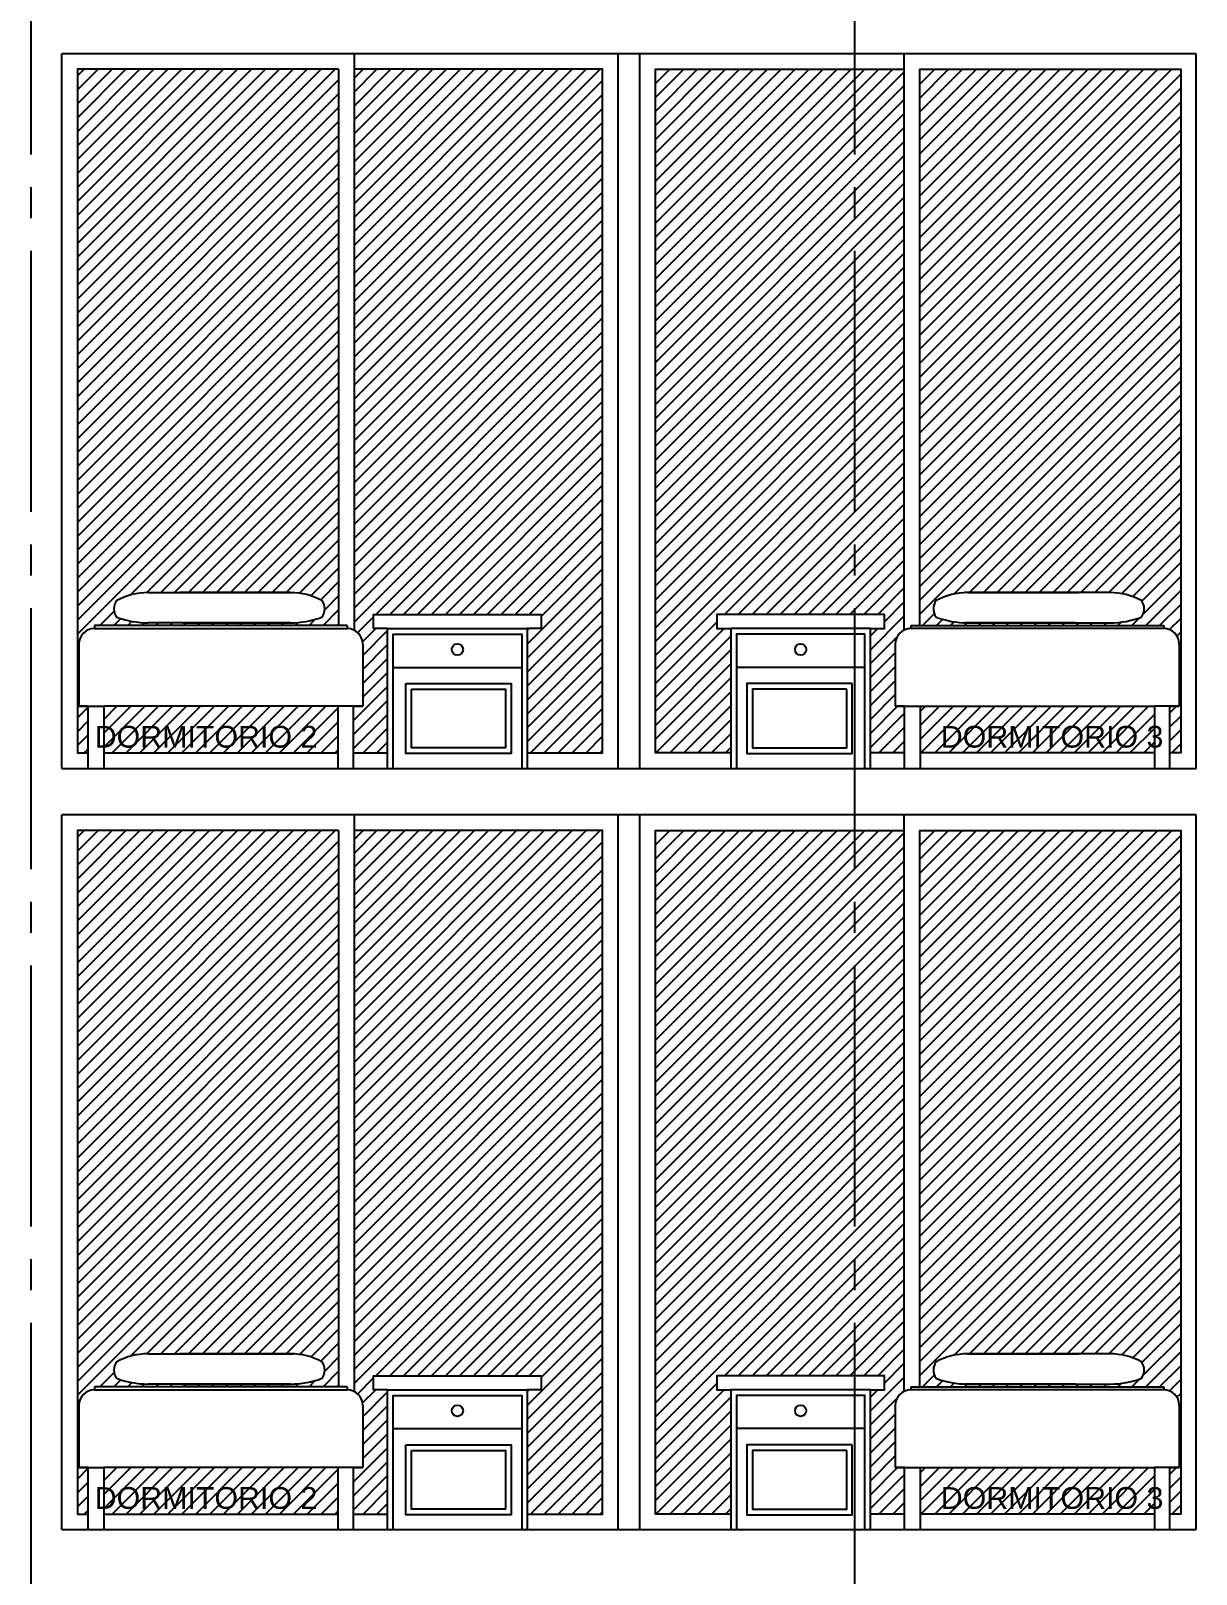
# Model space of a CAD drawing. Header units: millimetres. Extents: x 1217 to 2428, y 234 to 779.
# Drawn here: x 2234.819 to 2238.571, y 394.408 to 399.374 of the extents above; entities that cross this region are included whole.
import ezdxf

# ---------------------------------------------------------------- set-up
doc = ezdxf.new("R2010")
doc.units = ezdxf.units.MM
doc.linetypes.add('ACAD_ISO04W100', pattern=[30, 24, -3, 0, -3])
for name, color, linetype in [('0.1', 251, 'Continuous'), ('0.3', 6, 'Continuous'), ('Ejes', 8, 'Continuous'), ('MURO', 5, 'Continuous'), ('Texto', 1, 'Continuous')]:
    doc.layers.add(name, color=color, linetype=linetype)
doc.styles.get("Standard").update_dxf_attribs({"font": 'arial.ttf'})
pattern_1 = [(45, (422.4179387353875, -302.6235484635029), (-0.02245064030267288, 0.02245064030267288), [])]
pattern_2 = [(45, (422.4179387353875, -300.1735482624353), (-0.02245064030267288, 0.02245064030267288), [])]

msp = doc.modelspace()

# ---------------------------------------------------------------- hatches: boundary and pattern name
at = {"layer": '0.1', "ltscale": 3}
h = msp.add_hatch(dxfattribs=at)
h.set_pattern_fill('ANSI31', color=256, scale=0.01)
h.set_pattern_definition(pattern_2)
edge = h.paths.add_edge_path()
edge.add_line((2235.809509860876, 399.2509929471807), (2234.968528561855, 399.2509929471807))
edge.add_line((2234.968528561855, 399.2509929471807), (2234.973099947954, 397.4009929475533))
edge.add_arc((2235.023099947954, 397.400992947553), 0.0500000000001819, 90, 179.9999999997395, ccw=False)
edge.add_line((2235.023099947954, 397.4509929475532), (2235.023086129455, 397.4609929470804))
edge.add_line((2235.023086129455, 397.4609929470804), (2235.809509860876, 397.4609929475687))
edge.add_line((2235.809509860876, 397.4609929475687), (2235.809509860876, 399.2509929471807))
edge = h.paths.add_edge_path(flags=16)
edge.add_arc((2235.721483862543, 397.5145583496585), 0.04346014252858307, 322.3584972331713, 397.6415043925066)
edge.add_arc((2235.654944005065, 397.356208357884), 0.2106576962042713, 61.3648222440488, 89.99999970130179)
edge.add_line((2235.654944006163, 397.5668660540882), (2235.297499618136, 397.566866055985))
edge.add_line((2235.297499618136, 397.566866055985), (2235.19590087464, 397.5668660559509))
edge.add_arc((2235.195900879705, 397.356208359746), 0.2106576962048622, 90.0000013774749, 118.6351777559782)
edge.add_arc((2235.129361022226, 397.5145583515215), 0.04346014252840516, 142.3584956078494, 217.6415027675509)
edge.add_arc((2235.195900879704, 397.7537117357512), 0.2842281515700908, 249.1951985566897, 269.9999997013402)
edge.add_line((2235.195900878223, 397.4694835841811), (2235.654944003854, 397.4694835823185))
edge.add_arc((2235.654944005065, 397.7537117338915), 0.284228151572961, 269.9999997558837, 290.8048014431884)
h.paths.add_polyline_path([(2235.807499947892, 397.2009929468622), (2235.053099947924, 397.2009929464231), (2235.053099947924, 397.0509929471807), (2235.807499947892, 397.0509929471807)])
h.paths.add_polyline_path([(2235.003099947935, 397.200992947367), (2234.973099947907, 397.200992947367), (2234.973099947907, 397.4009929664165), (2234.968528561855, 399.2509929471807), (2234.968528561855, 397.0509929471807), (2235.003099947935, 397.0509929471807)])
edge = h.paths.add_edge_path()
edge.add_line((2236.659894773511, 399.2509929471807), (2235.859509860876, 399.2509929471807))
edge.add_line((2235.859509860876, 399.2509929471807), (2235.859509860876, 397.4458879776687))
edge.add_arc((2235.837499947861, 397.4009929475536), 0.04999999999972937, -3.257127900724299e-10, 63.88346839328062, ccw=False)
edge.add_line((2235.887499947861, 397.4009929475533), (2235.887499947908, 397.200992947367))
edge.add_line((2235.887499947908, 397.200992947367), (2235.85749994788, 397.200992947367))
edge.add_line((2235.85749994788, 397.200992947367), (2235.85749994788, 397.0509929471807))
edge.add_line((2235.85749994788, 397.0509929471807), (2235.967317507944, 397.0509929471807))
edge.add_line((2235.967317507944, 397.0509929471807), (2235.967317507944, 397.4509929459775))
edge.add_line((2235.967317507944, 397.4509929459775), (2235.922317507902, 397.4509929459775))
edge.add_line((2235.922317507902, 397.4509929459775), (2235.922317507902, 397.495992945903))
edge.add_line((2235.922317507902, 397.495992945903), (2236.417317507897, 397.495992945903))
edge.add_line((2236.417317507897, 397.495992945903), (2236.462317507939, 397.495992945903))
edge.add_line((2236.462317507939, 397.495992945903), (2236.462317507939, 397.4509929459775))
edge.add_line((2236.462317507939, 397.4509929459775), (2236.417317507897, 397.4509929459775))
edge.add_line((2236.417317507897, 397.4509929459775), (2236.417317507897, 397.0509929471807))
edge.add_line((2236.417317507897, 397.0509929471807), (2236.659894773511, 397.0509929471807))
edge.add_line((2236.659894773511, 397.0509929471807), (2236.659894773511, 399.2509929471807))
h = msp.add_hatch(dxfattribs=at)
h.set_pattern_fill('ANSI31', color=256, scale=0.01)
h.set_pattern_definition(pattern_2)
edge = h.paths.add_edge_path()
edge.add_line((2237.680279686146, 399.2509929471807), (2238.521260985167, 399.2509929471807))
edge.add_line((2238.521260985167, 399.2509929471807), (2238.516689599068, 397.4009929475533))
edge.add_arc((2238.466689599068, 397.400992947553), 0.0500000000001819, 360.0000000002606, 450)
edge.add_line((2238.466689599068, 397.4509929475532), (2238.466703417567, 397.4609929470804))
edge.add_line((2238.466703417567, 397.4609929470804), (2237.680279686146, 397.4609929475687))
edge.add_line((2237.680279686146, 397.4609929475687), (2237.680279686146, 399.2509929471807))
edge = h.paths.add_edge_path(flags=16)
edge.add_arc((2237.768305684479, 397.5145583496585), 0.04346014252858307, 142.3584956074934, 217.6415027668287, ccw=False)
edge.add_arc((2237.834845541957, 397.356208357884), 0.2106576962042713, 450.0000002986982, 478.6351777559512, ccw=False)
edge.add_line((2237.834845540859, 397.5668660540882), (2238.192289928887, 397.566866055985))
edge.add_line((2238.192289928887, 397.566866055985), (2238.293888672382, 397.5668660559509))
edge.add_arc((2238.293888667317, 397.356208359746), 0.2106576962048622, 421.36482224402175, 449.9999986225251, ccw=False)
edge.add_arc((2238.360428524796, 397.5145583515215), 0.04346014252840516, 322.3584972324491, 397.6415043921505, ccw=False)
edge.add_arc((2238.293888667318, 397.7537117357512), 0.2842281515700908, 270.0000002986598, 290.8048014433102, ccw=False)
edge.add_line((2238.293888668799, 397.4694835841811), (2237.834845543168, 397.4694835823185))
edge.add_arc((2237.834845541957, 397.7537117338915), 0.284228151572961, 249.1951985568116, 270.0000002441164, ccw=False)
h.paths.add_polyline_path([(2237.68228959913, 397.2009929468622), (2238.436689599098, 397.2009929464231), (2238.436689599098, 397.0509929471807), (2237.68228959913, 397.0509929471807)])
h.paths.add_polyline_path([(2238.486689599087, 397.200992947367), (2238.516689599115, 397.200992947367), (2238.516689599115, 397.4009929664165), (2238.521260985167, 399.2509929471807), (2238.521260985167, 397.0509929471807), (2238.486689599087, 397.0509929471807)])
edge = h.paths.add_edge_path()
edge.add_line((2236.829894773511, 399.2509929471807), (2237.630279686146, 399.2509929471807))
edge.add_line((2237.630279686146, 399.2509929471807), (2237.630279686146, 397.4458879776687))
edge.add_arc((2237.652289599161, 397.4009929475536), 0.04999999999972937, 476.1165316067194, 540.0000000003257)
edge.add_line((2237.602289599161, 397.4009929475533), (2237.602289599114, 397.200992947367))
edge.add_line((2237.602289599114, 397.200992947367), (2237.632289599142, 397.200992947367))
edge.add_line((2237.632289599142, 397.200992947367), (2237.632289599142, 397.0509929471807))
edge.add_line((2237.632289599142, 397.0509929471807), (2237.522472039078, 397.0509929471807))
edge.add_line((2237.522472039078, 397.0509929471807), (2237.522472039078, 397.4509929459775))
edge.add_line((2237.522472039078, 397.4509929459775), (2237.56747203912, 397.4509929459775))
edge.add_line((2237.56747203912, 397.4509929459775), (2237.56747203912, 397.495992945903))
edge.add_line((2237.56747203912, 397.495992945903), (2237.072472039125, 397.495992945903))
edge.add_line((2237.072472039125, 397.495992945903), (2237.027472039083, 397.495992945903))
edge.add_line((2237.027472039083, 397.495992945903), (2237.027472039083, 397.4509929459775))
edge.add_line((2237.027472039083, 397.4509929459775), (2237.072472039125, 397.4509929459775))
edge.add_line((2237.072472039125, 397.4509929459775), (2237.072472039125, 397.0509929471807))
edge.add_line((2237.072472039125, 397.0509929471807), (2236.829894773511, 397.0509929471807))
edge.add_line((2236.829894773511, 397.0509929471807), (2236.829894773511, 399.2509929471807))
h = msp.add_hatch(dxfattribs=at)
h.set_pattern_fill('ANSI31', color=256, scale=0.01)
h.set_pattern_definition(pattern_1)
edge = h.paths.add_edge_path()
edge.add_line((2235.809509860876, 396.8009927461132), (2234.968528561855, 396.8009927461132))
edge.add_line((2234.968528561855, 396.8009927461132), (2234.973099947954, 394.9509927464857))
edge.add_arc((2235.023099947954, 394.9509927464855), 0.0500000000001819, 90, 179.9999999997395, ccw=False)
edge.add_line((2235.023099947954, 395.0009927464857), (2235.023086129455, 395.0109927460128))
edge.add_line((2235.023086129455, 395.0109927460128), (2235.809509860876, 395.0109927465011))
edge.add_line((2235.809509860876, 395.0109927465011), (2235.809509860876, 396.8009927461132))
edge = h.paths.add_edge_path(flags=16)
edge.add_arc((2235.721483862543, 395.0645581485909), 0.04346014252858307, 322.3584972331713, 397.6415043925066)
edge.add_arc((2235.654944005065, 394.9062081568164), 0.2106576962042713, 61.3648222440488, 89.99999970130179)
edge.add_line((2235.654944006163, 395.1168658530207), (2235.297499618136, 395.1168658549174))
edge.add_line((2235.297499618136, 395.1168658549174), (2235.19590087464, 395.1168658548833))
edge.add_arc((2235.195900879705, 394.9062081586785), 0.2106576962048622, 90.0000013774749, 118.6351777559782)
edge.add_arc((2235.129361022226, 395.0645581504539), 0.04346014252840516, 142.3584956078494, 217.6415027675509)
edge.add_arc((2235.195900879704, 395.3037115346837), 0.2842281515700908, 249.1951985566897, 269.9999997013402)
edge.add_line((2235.195900878223, 395.0194833831136), (2235.654944003854, 395.019483381251))
edge.add_arc((2235.654944005065, 395.3037115328239), 0.284228151572961, 269.9999997558837, 290.8048014431884)
h.paths.add_polyline_path([(2235.807499947892, 394.7509927457947), (2235.053099947924, 394.7509927453555), (2235.053099947924, 394.6009927461131), (2235.807499947892, 394.6009927461131)])
h.paths.add_polyline_path([(2235.003099947935, 394.7509927462995), (2234.973099947907, 394.7509927462995), (2234.973099947907, 394.950992765349), (2234.968528561855, 396.8009927461132), (2234.968528561855, 394.6009927461131), (2235.003099947935, 394.6009927461131)])
edge = h.paths.add_edge_path()
edge.add_line((2236.659894773511, 396.8009927461132), (2235.859509860876, 396.8009927461132))
edge.add_line((2235.859509860876, 396.8009927461132), (2235.859509860876, 394.9958877766011))
edge.add_arc((2235.837499947861, 394.950992746486), 0.04999999999972937, -3.257127900724299e-10, 63.88346839328062, ccw=False)
edge.add_line((2235.887499947861, 394.9509927464857), (2235.887499947908, 394.7509927462995))
edge.add_line((2235.887499947908, 394.7509927462995), (2235.85749994788, 394.7509927462995))
edge.add_line((2235.85749994788, 394.7509927462995), (2235.85749994788, 394.6009927461131))
edge.add_line((2235.85749994788, 394.6009927461131), (2235.967317507944, 394.6009927461131))
edge.add_line((2235.967317507944, 394.6009927461131), (2235.967317507944, 395.00099274491))
edge.add_line((2235.967317507944, 395.00099274491), (2235.922317507902, 395.00099274491))
edge.add_line((2235.922317507902, 395.00099274491), (2235.922317507902, 395.0459927448355))
edge.add_line((2235.922317507902, 395.0459927448355), (2236.417317507897, 395.0459927448355))
edge.add_line((2236.417317507897, 395.0459927448355), (2236.462317507939, 395.0459927448355))
edge.add_line((2236.462317507939, 395.0459927448355), (2236.462317507939, 395.00099274491))
edge.add_line((2236.462317507939, 395.00099274491), (2236.417317507897, 395.00099274491))
edge.add_line((2236.417317507897, 395.00099274491), (2236.417317507897, 394.6009927461131))
edge.add_line((2236.417317507897, 394.6009927461131), (2236.659894773511, 394.6009927461131))
edge.add_line((2236.659894773511, 394.6009927461131), (2236.659894773511, 396.8009927461132))
h = msp.add_hatch(dxfattribs=at)
h.set_pattern_fill('ANSI31', color=256, scale=0.01)
h.set_pattern_definition(pattern_1)
edge = h.paths.add_edge_path()
edge.add_line((2237.680279686146, 396.8009927461132), (2238.521260985167, 396.8009927461132))
edge.add_line((2238.521260985167, 396.8009927461132), (2238.516689599068, 394.9509927464857))
edge.add_arc((2238.466689599068, 394.9509927464855), 0.0500000000001819, 360.0000000002606, 450)
edge.add_line((2238.466689599068, 395.0009927464857), (2238.466703417567, 395.0109927460128))
edge.add_line((2238.466703417567, 395.0109927460128), (2237.680279686146, 395.0109927465011))
edge.add_line((2237.680279686146, 395.0109927465011), (2237.680279686146, 396.8009927461132))
edge = h.paths.add_edge_path(flags=16)
edge.add_arc((2237.768305684479, 395.0645581485909), 0.04346014252858307, 142.3584956074934, 217.6415027668287, ccw=False)
edge.add_arc((2237.834845541957, 394.9062081568164), 0.2106576962042713, 450.0000002986982, 478.6351777559512, ccw=False)
edge.add_line((2237.834845540859, 395.1168658530207), (2238.192289928887, 395.1168658549174))
edge.add_line((2238.192289928887, 395.1168658549174), (2238.293888672382, 395.1168658548833))
edge.add_arc((2238.293888667317, 394.9062081586785), 0.2106576962048622, 421.36482224402175, 449.9999986225251, ccw=False)
edge.add_arc((2238.360428524796, 395.0645581504539), 0.04346014252840516, 322.3584972324491, 397.6415043921505, ccw=False)
edge.add_arc((2238.293888667318, 395.3037115346837), 0.2842281515700908, 270.0000002986598, 290.8048014433102, ccw=False)
edge.add_line((2238.293888668799, 395.0194833831136), (2237.834845543168, 395.019483381251))
edge.add_arc((2237.834845541957, 395.3037115328239), 0.284228151572961, 249.1951985568116, 270.0000002441164, ccw=False)
h.paths.add_polyline_path([(2237.68228959913, 394.7509927457947), (2238.436689599098, 394.7509927453555), (2238.436689599098, 394.6009927461131), (2237.68228959913, 394.6009927461131)])
h.paths.add_polyline_path([(2238.486689599087, 394.7509927462995), (2238.516689599115, 394.7509927462995), (2238.516689599115, 394.950992765349), (2238.521260985167, 396.8009927461132), (2238.521260985167, 394.6009927461131), (2238.486689599087, 394.6009927461131)])
edge = h.paths.add_edge_path()
edge.add_line((2236.829894773511, 396.8009927461132), (2237.630279686146, 396.8009927461132))
edge.add_line((2237.630279686146, 396.8009927461132), (2237.630279686146, 394.9958877766011))
edge.add_arc((2237.652289599161, 394.950992746486), 0.04999999999972937, 476.1165316067194, 540.0000000003257)
edge.add_line((2237.602289599161, 394.9509927464857), (2237.602289599114, 394.7509927462995))
edge.add_line((2237.602289599114, 394.7509927462995), (2237.632289599142, 394.7509927462995))
edge.add_line((2237.632289599142, 394.7509927462995), (2237.632289599142, 394.6009927461131))
edge.add_line((2237.632289599142, 394.6009927461131), (2237.522472039078, 394.6009927461131))
edge.add_line((2237.522472039078, 394.6009927461131), (2237.522472039078, 395.00099274491))
edge.add_line((2237.522472039078, 395.00099274491), (2237.56747203912, 395.00099274491))
edge.add_line((2237.56747203912, 395.00099274491), (2237.56747203912, 395.0459927448355))
edge.add_line((2237.56747203912, 395.0459927448355), (2237.072472039125, 395.0459927448355))
edge.add_line((2237.072472039125, 395.0459927448355), (2237.027472039083, 395.0459927448355))
edge.add_line((2237.027472039083, 395.0459927448355), (2237.027472039083, 395.00099274491))
edge.add_line((2237.027472039083, 395.00099274491), (2237.072472039125, 395.00099274491))
edge.add_line((2237.072472039125, 395.00099274491), (2237.072472039125, 394.6009927461131))
edge.add_line((2237.072472039125, 394.6009927461131), (2236.829894773511, 394.6009927461131))
edge.add_line((2236.829894773511, 394.6009927461131), (2236.829894773511, 396.8009927461132))

# ---------------------------------------------------------------- linework, layer by layer
at = {"layer": '0.1', "linetype": 'ByBlock'}
for p, q in [((2235.83749994792, 397.4609929475861, -3.203780983123054e-07), (2235.023086129455, 397.4609929470804, -3.203780983123054e-07)), ((2235.023099947955, 397.4509929464357, -3.203780983123054e-07), (2235.837486129419, 397.4509929464357, -3.203780983123054e-07)), ((2237.652289599102, 397.4609929475861, -3.203780983123054e-07), (2238.466703417567, 397.4609929470804, -3.203780983123054e-07)), ((2238.466689599067, 397.4509929464357, -3.203780983123054e-07), (2237.652303417603, 397.4509929464357, -3.203780983123054e-07)), ((2234.973099947907, 397.4009929475533, -2.901142928210344e-07), (2234.973099947907, 397.200992947367, -2.901142928210344e-07)), ((2235.887499947908, 397.4009929475533, -2.901142928210344e-07), (2235.887499947908, 397.200992947367, -2.901142928210344e-07)), ((2237.602289599114, 397.4009929475533, -2.901142928210344e-07), (2237.602289599114, 397.200992947367, -2.901142928210344e-07)), ((2238.516689599115, 397.4009929475533, -2.901142928210344e-07), (2238.516689599115, 397.200992947367, -2.901142928210344e-07)), ((2234.973099947907, 397.200992947367, -2.901142928210344e-07), (2235.053099947924, 397.200992947367, -2.901142928210344e-07)), ((2235.003099947935, 397.200992947367, -2.901142928210344e-07), (2234.973099947907, 397.200992947367, -2.901142928210344e-07)), ((2235.003099947935, 397.0009929471807, -2.901142928210344e-07), (2235.003099947935, 397.200992947367, -2.901142928210344e-07)), ((2235.887499947908, 397.2009929469089, -3.203780983123054e-07), (2235.053099947923, 397.2009929464231, -3.203780983123054e-07)), ((2235.053099947924, 397.200992947367, -2.901142928210344e-07), (2235.053099947924, 397.0009929471807, -2.901142928210344e-07)), ((2235.887499947908, 397.200992947367, -2.901142928210344e-07), (2235.807499947892, 397.200992947367, -2.901142928210344e-07)), ((2235.85749994788, 397.200992947367, -2.901142928210344e-07), (2235.887499947908, 397.200992947367, -2.901142928210344e-07)), ((2235.85749994788, 397.0009929471807, -2.901142928210344e-07), (2235.85749994788, 397.200992947367, -2.901142928210344e-07)), ((2237.602289599114, 397.200992947367, -2.901142928210344e-07), (2237.68228959913, 397.200992947367, -2.901142928210344e-07)), ((2237.602289599114, 397.2009929469089, -3.203780983123054e-07), (2238.436689599099, 397.2009929464231, -3.203780983123054e-07)), ((2237.632289599142, 397.200992947367, -2.901142928210344e-07), (2237.602289599114, 397.200992947367, -2.901142928210344e-07)), ((2237.632289599142, 397.0009929471807, -2.901142928210344e-07), (2237.632289599142, 397.200992947367, -2.901142928210344e-07)), ((2238.436689599098, 397.200992947367, -2.901142928210344e-07), (2238.436689599098, 397.0009929471807, -2.901142928210344e-07)), ((2238.516689599115, 397.200992947367, -2.901142928210344e-07), (2238.436689599098, 397.200992947367, -2.901142928210344e-07)), ((2238.486689599087, 397.200992947367, -2.901142928210344e-07), (2238.516689599115, 397.200992947367, -2.901142928210344e-07)), ((2238.486689599087, 397.0009929471807, -2.901142928210344e-07), (2238.486689599087, 397.200992947367, -2.901142928210344e-07)), ((2235.83749994792, 395.0109927465185, -3.203780983123054e-07), (2235.023086129455, 395.0109927460128, -3.203780983123054e-07)), ((2235.023099947955, 395.0009927453681, -3.203780983123054e-07), (2235.837486129419, 395.0009927453681, -3.203780983123054e-07)), ((2237.652289599102, 395.0109927465185, -3.203780983123054e-07), (2238.466703417567, 395.0109927460128, -3.203780983123054e-07)), ((2238.466689599067, 395.0009927453681, -3.203780983123054e-07), (2237.652303417603, 395.0009927453681, -3.203780983123054e-07)), ((2234.973099947907, 394.9509927464857, -2.901142928210344e-07), (2234.973099947907, 394.7509927462995, -2.901142928210344e-07)), ((2235.887499947908, 394.9509927464857, -2.901142928210344e-07), (2235.887499947908, 394.7509927462995, -2.901142928210344e-07)), ((2237.602289599114, 394.9509927464857, -2.901142928210344e-07), (2237.602289599114, 394.7509927462995, -2.901142928210344e-07)), ((2238.516689599115, 394.9509927464857, -2.901142928210344e-07), (2238.516689599115, 394.7509927462995, -2.901142928210344e-07)), ((2234.973099947907, 394.7509927462995, -2.901142928210344e-07), (2235.053099947924, 394.7509927462995, -2.901142928210344e-07)), ((2235.003099947935, 394.7509927462995, -2.901142928210344e-07), (2234.973099947907, 394.7509927462995, -2.901142928210344e-07)), ((2235.003099947935, 394.5509927461132, -2.901142928210344e-07), (2235.003099947935, 394.7509927462995, -2.901142928210344e-07)), ((2235.887499947908, 394.7509927458413, -3.203780983123054e-07), (2235.053099947923, 394.7509927453555, -3.203780983123054e-07)), ((2235.053099947924, 394.7509927462995, -2.901142928210344e-07), (2235.053099947924, 394.5509927461132, -2.901142928210344e-07)), ((2235.887499947908, 394.7509927462995, -2.901142928210344e-07), (2235.807499947892, 394.7509927462995, -2.901142928210344e-07)), ((2235.85749994788, 394.7509927462995, -2.901142928210344e-07), (2235.887499947908, 394.7509927462995, -2.901142928210344e-07)), ((2235.85749994788, 394.5509927461132, -2.901142928210344e-07), (2235.85749994788, 394.7509927462995, -2.901142928210344e-07)), ((2237.602289599114, 394.7509927462995, -2.901142928210344e-07), (2237.68228959913, 394.7509927462995, -2.901142928210344e-07)), ((2237.602289599114, 394.7509927458413, -3.203780983123054e-07), (2238.436689599099, 394.7509927453555, -3.203780983123054e-07)), ((2237.632289599142, 394.7509927462995, -2.901142928210344e-07), (2237.602289599114, 394.7509927462995, -2.901142928210344e-07)), ((2237.632289599142, 394.5509927461132, -2.901142928210344e-07), (2237.632289599142, 394.7509927462995, -2.901142928210344e-07)), ((2238.436689599098, 394.7509927462995, -2.901142928210344e-07), (2238.436689599098, 394.5509927461132, -2.901142928210344e-07)), ((2238.516689599115, 394.7509927462995, -2.901142928210344e-07), (2238.436689599098, 394.7509927462995, -2.901142928210344e-07)), ((2238.486689599087, 394.7509927462995, -2.901142928210344e-07), (2238.516689599115, 394.7509927462995, -2.901142928210344e-07)), ((2238.486689599087, 394.5509927461132, -2.901142928210344e-07), (2238.486689599087, 394.7509927462995, -2.901142928210344e-07))]:
    msp.add_line(p, q, dxfattribs=at)
at = {"layer": '0.1'}
for p, q in [((2235.807499947892, 397.200992947367, -2.901142928210344e-07), (2235.807499947892, 397.0009929471807, -2.901142928210344e-07)), ((2237.68228959913, 397.200992947367, -2.901142928210344e-07), (2237.68228959913, 397.0009929471807, -2.901142928210344e-07)), ((2235.807499947892, 394.7509927462995, -2.901142928210344e-07), (2235.807499947892, 394.5509927461132, -2.901142928210344e-07)), ((2237.68228959913, 394.7509927462995, -2.901142928210344e-07), (2237.68228959913, 394.5509927461132, -2.901142928210344e-07))]:
    msp.add_line(p, q, dxfattribs=at)
at = {"layer": '0.1', "ltscale": 3, "elevation": -3.203780983123054e-07}
for points in [[(2235.859509860876, 399.3009929471807), (2235.859509860876, 397.4458879776687)], [(2237.630279686146, 399.3009929471807), (2237.630279686146, 397.4458879776687)], [(2235.809509860876, 399.2509929471807), (2234.968528561855, 399.2509929471807), (2234.968528561855, 397.0509929471807), (2235.003099947935, 397.0509929471807)], [(2235.809509860876, 399.2509929471807), (2235.809509860876, 397.4609929475687)], [(2236.417317507897, 397.0509929471807), (2236.659894773511, 397.0509929471807), (2236.659894773511, 399.2509929471807), (2235.859509860876, 399.2509929471807)], [(2237.072472039125, 397.0509929471807), (2236.829894773511, 397.0509929471807), (2236.829894773511, 399.2509929471807), (2237.630279686146, 399.2509929471807)], [(2237.680279686146, 399.2509929471807), (2238.521260985167, 399.2509929471807), (2238.521260985167, 397.0509929471807), (2238.486689599087, 397.0509929471807)], [(2237.680279686146, 399.2509929471807), (2237.680279686146, 397.4609929475687)], [(2235.053099947924, 397.0509929471807), (2235.807499947892, 397.0509929471807)], [(2235.85749994788, 397.0509929471807), (2235.967317507944, 397.0509929471807)], [(2237.632289599142, 397.0509929471807), (2237.522472039078, 397.0509929471807)], [(2238.436689599098, 397.0509929471807), (2237.68228959913, 397.0509929471807)], [(2235.859509860876, 396.8509927461131), (2235.859509860876, 394.9958877766011)], [(2237.630279686146, 396.8509927461131), (2237.630279686146, 394.9958877766011)], [(2235.809509860876, 396.8009927461132), (2234.968528561855, 396.8009927461132), (2234.968528561855, 394.6009927461131), (2235.003099947935, 394.6009927461131)], [(2235.809509860876, 396.8009927461132), (2235.809509860876, 395.0109927465011)], [(2236.417317507897, 394.6009927461131), (2236.659894773511, 394.6009927461131), (2236.659894773511, 396.8009927461132), (2235.859509860876, 396.8009927461132)], [(2237.072472039125, 394.6009927461131), (2236.829894773511, 394.6009927461131), (2236.829894773511, 396.8009927461132), (2237.630279686146, 396.8009927461132)], [(2237.680279686146, 396.8009927461132), (2238.521260985167, 396.8009927461132), (2238.521260985167, 394.6009927461131), (2238.486689599087, 394.6009927461131)], [(2237.680279686146, 396.8009927461132), (2237.680279686146, 395.0109927465011)], [(2235.053099947924, 394.6009927461131), (2235.807499947892, 394.6009927461131)], [(2235.85749994788, 394.6009927461131), (2235.967317507944, 394.6009927461131)], [(2237.632289599142, 394.6009927461131), (2237.522472039078, 394.6009927461131)], [(2238.436689599098, 394.6009927461131), (2237.68228959913, 394.6009927461131)]]:
    msp.add_lwpolyline(points, dxfattribs=at)
at = {"layer": '0.1'}
for points, elevation in [([(2235.195869021408, 397.566866053542), (2235.664698356502, 397.566866055985)], -3.203780983123054e-07), ([(2235.654944005065, 397.5668660541223), (2235.297499618136, 397.566866055985)], -2.901142928210344e-07), ([(2238.293920525614, 397.566866053542), (2237.82509119052, 397.566866055985)], -3.203780983123054e-07), ([(2237.834845541957, 397.5668660541223), (2238.192289928887, 397.566866055985)], -2.901142928210344e-07), ([(2235.654944005065, 397.4694835822256), (2235.195885126147, 397.4694835846178)], -2.901142928210344e-07), ([(2235.307253969572, 397.4694835822256), (2235.664698356502, 397.4694835840883)], -3.203780983123054e-07), ([(2238.18253557745, 397.4694835822256), (2237.82509119052, 397.4694835840883)], -3.203780983123054e-07), ([(2237.834845541957, 397.4694835822256), (2238.293904420875, 397.4694835846178)], -2.901142928210344e-07), ([(2235.195869021408, 395.1168658524744), (2235.664698356502, 395.1168658549174)], -3.203780983123054e-07), ([(2235.654944005065, 395.1168658530548), (2235.297499618136, 395.1168658549174)], -2.901142928210344e-07), ([(2238.293920525614, 395.1168658524744), (2237.82509119052, 395.1168658549174)], -3.203780983123054e-07), ([(2237.834845541957, 395.1168658530548), (2238.192289928887, 395.1168658549174)], -2.901142928210344e-07), ([(2235.654944005065, 395.0194833811581), (2235.195885126147, 395.0194833835503)], -2.901142928210344e-07), ([(2235.307253969572, 395.0194833811581), (2235.664698356502, 395.0194833830207)], -3.203780983123054e-07), ([(2238.18253557745, 395.0194833811581), (2237.82509119052, 395.0194833830207)], -3.203780983123054e-07), ([(2237.834845541957, 395.0194833811581), (2238.293904420875, 395.0194833835503)], -2.901142928210344e-07)]:
    msp.add_lwpolyline(points, dxfattribs=dict(at, elevation=elevation))
at = {"layer": '0.1', "linetype": 'ByBlock'}
for points, elevation in [([(2235.967317507944, 397.4509929459775), (2235.922317507902, 397.4509929459775), (2235.922317507902, 397.495992945903), (2236.417317507897, 397.495992945903), (2236.462317507939, 397.495992945903), (2236.462317507939, 397.4509929459775), (2236.417317507897, 397.4509929459775)], -3.211658340565121e-07), ([(2237.522472039078, 397.4509929459775), (2237.56747203912, 397.4509929459775), (2237.56747203912, 397.495992945903), (2237.072472039125, 397.495992945903), (2237.027472039083, 397.495992945903), (2237.027472039083, 397.4509929459775), (2237.072472039125, 397.4509929459775)], -3.211658340565121e-07), ([(2235.023086129455, 397.4609929471435), (2235.023099947954, 397.450992947367)], -2.901142928210344e-07), ([(2235.83749994792, 397.4609929471435), (2235.837486129421, 397.450992947367)], -2.901142928210344e-07), ([(2235.967317507944, 397.0009929467226), (2235.967317507944, 397.4509929459775), (2236.417317507897, 397.4509929459775), (2236.417317507897, 397.0009929467226)], -3.211658340565121e-07), ([(2235.985317507867, 397.0009929467226), (2235.985317507867, 397.4329929467524), (2236.399317507857, 397.4329929467524), (2236.399317507857, 397.0009929467226)], -3.211658340565121e-07), ([(2237.522472039078, 397.0009929467226), (2237.522472039078, 397.4509929459775), (2237.072472039125, 397.4509929459775), (2237.072472039125, 397.0009929467226)], -3.211658340565121e-07), ([(2237.504472039155, 397.0009929467226), (2237.504472039155, 397.4329929467524), (2237.090472039165, 397.4329929467524), (2237.090472039165, 397.0009929467226)], -3.211658340565121e-07), ([(2237.652289599102, 397.4609929471435), (2237.652303417601, 397.450992947367)], -2.901142928210344e-07), ([(2238.466703417567, 397.4609929471435), (2238.466689599068, 397.450992947367)], -2.901142928210344e-07), ([(2235.985317507867, 397.3260879297043), (2236.399317507857, 397.3260879297043)], -3.170656768153786e-07), ([(2237.504472039155, 397.3260879297043), (2237.090472039165, 397.3260879297043)], -3.170656768153786e-07), ([(2235.967317507944, 395.00099274491), (2235.922317507902, 395.00099274491), (2235.922317507902, 395.0459927448355), (2236.417317507897, 395.0459927448355), (2236.462317507939, 395.0459927448355), (2236.462317507939, 395.00099274491), (2236.417317507897, 395.00099274491)], -3.211658340565121e-07), ([(2237.522472039078, 395.00099274491), (2237.56747203912, 395.00099274491), (2237.56747203912, 395.0459927448355), (2237.072472039125, 395.0459927448355), (2237.027472039083, 395.0459927448355), (2237.027472039083, 395.00099274491), (2237.072472039125, 395.00099274491)], -3.211658340565121e-07), ([(2235.023086129455, 395.0109927460759), (2235.023099947954, 395.0009927462995)], -2.901142928210344e-07), ([(2235.83749994792, 395.0109927460759), (2235.837486129421, 395.0009927462995)], -2.901142928210344e-07), ([(2235.967317507944, 394.550992745655), (2235.967317507944, 395.00099274491), (2236.417317507897, 395.00099274491), (2236.417317507897, 394.550992745655)], -3.211658340565121e-07), ([(2237.522472039078, 394.550992745655), (2237.522472039078, 395.00099274491), (2237.072472039125, 395.00099274491), (2237.072472039125, 394.550992745655)], -3.211658340565121e-07), ([(2237.652289599102, 395.0109927460759), (2237.652303417601, 395.0009927462995)], -2.901142928210344e-07), ([(2238.466703417567, 395.0109927460759), (2238.466689599068, 395.0009927462995)], -2.901142928210344e-07), ([(2235.985317507867, 394.550992745655), (2235.985317507867, 394.9829927456848), (2236.399317507857, 394.9829927456848), (2236.399317507857, 394.550992745655)], -3.211658340565121e-07), ([(2237.504472039155, 394.550992745655), (2237.504472039155, 394.9829927456848), (2237.090472039165, 394.9829927456848), (2237.090472039165, 394.550992745655)], -3.211658340565121e-07), ([(2235.985317507867, 394.8760877286367), (2236.399317507857, 394.8760877286367)], -3.170656768153786e-07), ([(2237.504472039155, 394.8760877286367), (2237.090472039165, 394.8760877286367)], -3.170656768153786e-07)]:
    msp.add_lwpolyline(points, dxfattribs=dict(at, elevation=elevation))
at = {"layer": '0.1', "linetype": 'ByBlock', "elevation": -3.170656768153786e-07}
for points in [[(2236.025919327155, 397.273765420937), (2236.365161879795, 397.273765420937), (2236.365161879795, 397.0489997197176), (2236.025919327155, 397.0489997197176)], [(2236.043919327195, 397.2557654217119), (2236.347161879755, 397.2557654217119), (2236.347161879755, 397.0669997189427), (2236.043919327195, 397.0669997189427)], [(2237.463870219867, 397.273765420937), (2237.124627667227, 397.273765420937), (2237.124627667227, 397.0489997197176), (2237.463870219867, 397.0489997197176)], [(2237.445870219827, 397.2557654217119), (2237.142627667267, 397.2557654217119), (2237.142627667267, 397.0669997189427), (2237.445870219827, 397.0669997189427)], [(2236.025919327155, 394.8237652198695), (2236.365161879795, 394.8237652198695), (2236.365161879795, 394.59899951865), (2236.025919327155, 394.59899951865)], [(2236.043919327195, 394.8057652206443), (2236.347161879755, 394.8057652206443), (2236.347161879755, 394.6169995178752), (2236.043919327195, 394.6169995178752)], [(2237.463870219867, 394.8237652198695), (2237.124627667227, 394.8237652198695), (2237.124627667227, 394.59899951865), (2237.463870219867, 394.59899951865)], [(2237.445870219827, 394.8057652206443), (2237.142627667267, 394.8057652206443), (2237.142627667267, 394.6169995178752), (2237.445870219827, 394.6169995178752)]]:
    msp.add_lwpolyline(points, close=True, dxfattribs=at)
at = {"layer": '0.1', "linetype": 'ByBlock'}
for centre in [(2236.192317507921, 397.3835579961772, -3.170656768153786e-07), (2237.297472039102, 397.3835579961772, -3.170656768153786e-07), (2236.192317507921, 394.9335577951096, -3.170656768153786e-07), (2237.297472039102, 394.9335577951096, -3.170656768153786e-07)]:
    msp.add_circle(centre, 0.01818143930180339, dxfattribs=at)
at = {"layer": '0.1'}
for centre, radius, start, end in [((2235.129361022226, 397.5145583515214, -2.598504873297634e-07), 0.0434601425285245, 142.358496543553, 217.641503456447), ((2235.195900879704, 397.3562083597453, -2.598504873297634e-07), 0.2106576962055347, 90, 118.6351779363075), ((2235.654944005065, 397.3562083578827, -2.901142928210344e-07), 0.2106576962055347, 61.36482206369252, 90), ((2235.721483862544, 397.5145583496587, -2.901142928210344e-07), 0.0434601425285245, 322.358496543553, 37.64150345644703), ((2237.768305684478, 397.5145583496587, -2.901142928210344e-07), 0.0434601425285245, 142.3584965435526, 217.6415034564474), ((2237.834845541957, 397.3562083578827, -2.901142928210344e-07), 0.2106576962055347, 90, 118.6351779363075), ((2238.293888667318, 397.3562083597453, -2.598504873297634e-07), 0.2106576962055347, 61.36482206369245, 90), ((2238.360428524796, 397.5145583515214, -2.598504873297634e-07), 0.0434601425285245, 322.3584965435526, 37.64150345644741), ((2235.195900879704, 397.7537117357524, -2.598504873297634e-07), 0.284228151571254, 249.1951986211315, 270), ((2235.654944005065, 397.7537117338898, -2.901142928210344e-07), 0.284228151571254, 270, 290.8048013788684), ((2237.834845541957, 397.7537117338898, -2.901142928210344e-07), 0.284228151571254, 249.1951986211195, 270), ((2238.293888667318, 397.7537117357524, -2.598504873297634e-07), 0.284228151571254, 270, 290.8048013788805), ((2235.195900879704, 394.9062081586778, -2.598504873297634e-07), 0.2106576962055347, 90, 118.6351779363075), ((2235.654944005065, 394.9062081568151, -2.901142928210344e-07), 0.2106576962055347, 61.36482206369252, 90), ((2237.834845541957, 394.9062081568151, -2.901142928210344e-07), 0.2106576962055347, 90, 118.6351779363075), ((2238.293888667318, 394.9062081586778, -2.598504873297634e-07), 0.2106576962055347, 61.36482206369245, 90), ((2235.129361022226, 395.0645581504538, -2.598504873297634e-07), 0.0434601425285245, 142.358496543553, 217.641503456447), ((2235.721483862544, 395.0645581485912, -2.901142928210344e-07), 0.0434601425285245, 322.3584965435529, 37.64150345644703), ((2237.768305684478, 395.0645581485912, -2.901142928210344e-07), 0.0434601425285245, 142.3584965435526, 217.6415034564474), ((2238.360428524796, 395.0645581504538, -2.598504873297634e-07), 0.0434601425285245, 322.3584965435526, 37.64150345644741), ((2235.195900879704, 395.3037115346849, -2.598504873297634e-07), 0.284228151571254, 249.1951986211315, 270), ((2235.654944005065, 395.3037115328222, -2.901142928210344e-07), 0.284228151571254, 270, 290.8048013788684), ((2237.834845541957, 395.3037115328222, -2.901142928210344e-07), 0.284228151571254, 249.1951986211195, 270), ((2238.293888667318, 395.3037115346849, -2.598504873297634e-07), 0.284228151571254, 270, 290.8048013788805)]:
    msp.add_arc(centre, radius, start, end, dxfattribs=at)
at = {"layer": '0.1', "linetype": 'ByBlock'}
for centre, start, end in [((2235.023099947954, 397.4009929475533, -2.901142928210344e-07), 90, 180), ((2235.837499947861, 397.4009929475533, -2.901142928210344e-07), 0, 90), ((2237.652289599161, 397.4009929475533, -2.901142928210344e-07), 90, 180), ((2238.466689599068, 397.4009929475533, -2.901142928210344e-07), 0, 90), ((2235.023099947954, 394.9509927464857, -2.901142928210344e-07), 90, 180), ((2235.837499947861, 394.9509927464857, -2.901142928210344e-07), 0, 90), ((2237.652289599161, 394.9509927464857, -2.901142928210344e-07), 90, 180), ((2238.466689599068, 394.9509927464857, -2.901142928210344e-07), 0, 90)]:
    msp.add_arc(centre, 0.05, start, end, dxfattribs=at)
at = {"layer": '0.3', "ltscale": 3}
for points, elevation in [([(2236.709894773511, 397.0009929471807), (2236.709894773511, 399.3009931482482)], -2.468587891764807e-07), ([(2236.779894773511, 397.0009929471807), (2236.779894773511, 399.3009931482482)], -2.46686565757219e-07), ([(2236.709894773511, 394.5509927461132), (2236.709894773511, 396.8509929471807)], -2.468587891764807e-07), ([(2236.779894773511, 394.5509927461132), (2236.779894773511, 396.8509929471807)], -2.46686565757219e-07)]:
    msp.add_lwpolyline(points, dxfattribs=dict(at, elevation=elevation))
at = {"layer": 'Ejes', "linetype": 'ACAD_ISO04W100', "ltscale": 0.035}
for points, elevation in [([(2234.818529225468, 400.966637271952), (2234.818529225468, 371.9865972006809)], -2.88443378748819e-07), ([(2237.470665354315, 400.966637271952), (2237.470665354315, 371.9856876156734)], -2.302346991118128e-07)]:
    msp.add_lwpolyline(points, dxfattribs=dict(at, elevation=elevation))
at = {"layer": 'MURO', "ltscale": 3}
for points, elevation in [([(2234.918528561855, 397.0009929471807), (2234.918528561854, 399.3009931482482)], -2.930730401715489e-07), ([(2238.571088173407, 399.3009931482482), (2234.918528561855, 399.3009931482482)], -3.126565208273516e-07), ([(2238.571088173407, 399.3009931482479), (2234.918528561855, 399.3009931482481)], -2.853021549640859e-07), ([(2238.571088173407, 397.0009929471807), (2238.571088173407, 399.3009931482482)], -2.956956784061561e-07), ([(2234.918528561855, 397.0009929471807), (2238.571088173407, 397.0009929471807)], -2.930730401715489e-07), ([(2234.918528561855, 394.5509927461132), (2234.918528561854, 396.8509929471807)], -2.930730401715489e-07), ([(2238.571088173407, 396.8509929471807), (2234.918528561855, 396.8509929471807)], -3.126565208273516e-07), ([(2238.571088173407, 396.8509929471804), (2234.918528561855, 396.8509929471805)], -2.853021549640859e-07), ([(2238.571088173407, 394.5509927461132), (2238.571088173407, 396.8509929471807)], -2.956956784061561e-07), ([(2234.918528561855, 394.5509927461132), (2238.571088173407, 394.5509927461132)], -2.930730401715489e-07)]:
    msp.add_lwpolyline(points, dxfattribs=dict(at, elevation=elevation))

# ---------------------------------------------------------------- texts
at = {"layer": 'Texto', "char_height": 0.07, "width": 1.022383926178792, "attachment_point": 5}
for s, insert in [('DORMITORIO 2', (2235.382660773635, 397.1024092788466, -4.150459018269625e-07)), ('DORMITORIO 3', (2238.107128773387, 397.1024092788466, -4.150459018269625e-07)), ('DORMITORIO 2', (2235.382660773635, 394.6524090777791, -4.150459018269625e-07)), ('DORMITORIO 3', (2238.107128773387, 394.6524090777791, -4.150459018269625e-07))]:
    msp.add_mtext(s, dxfattribs=dict(at, insert=insert))

doc.saveas('drawing.dxf')
